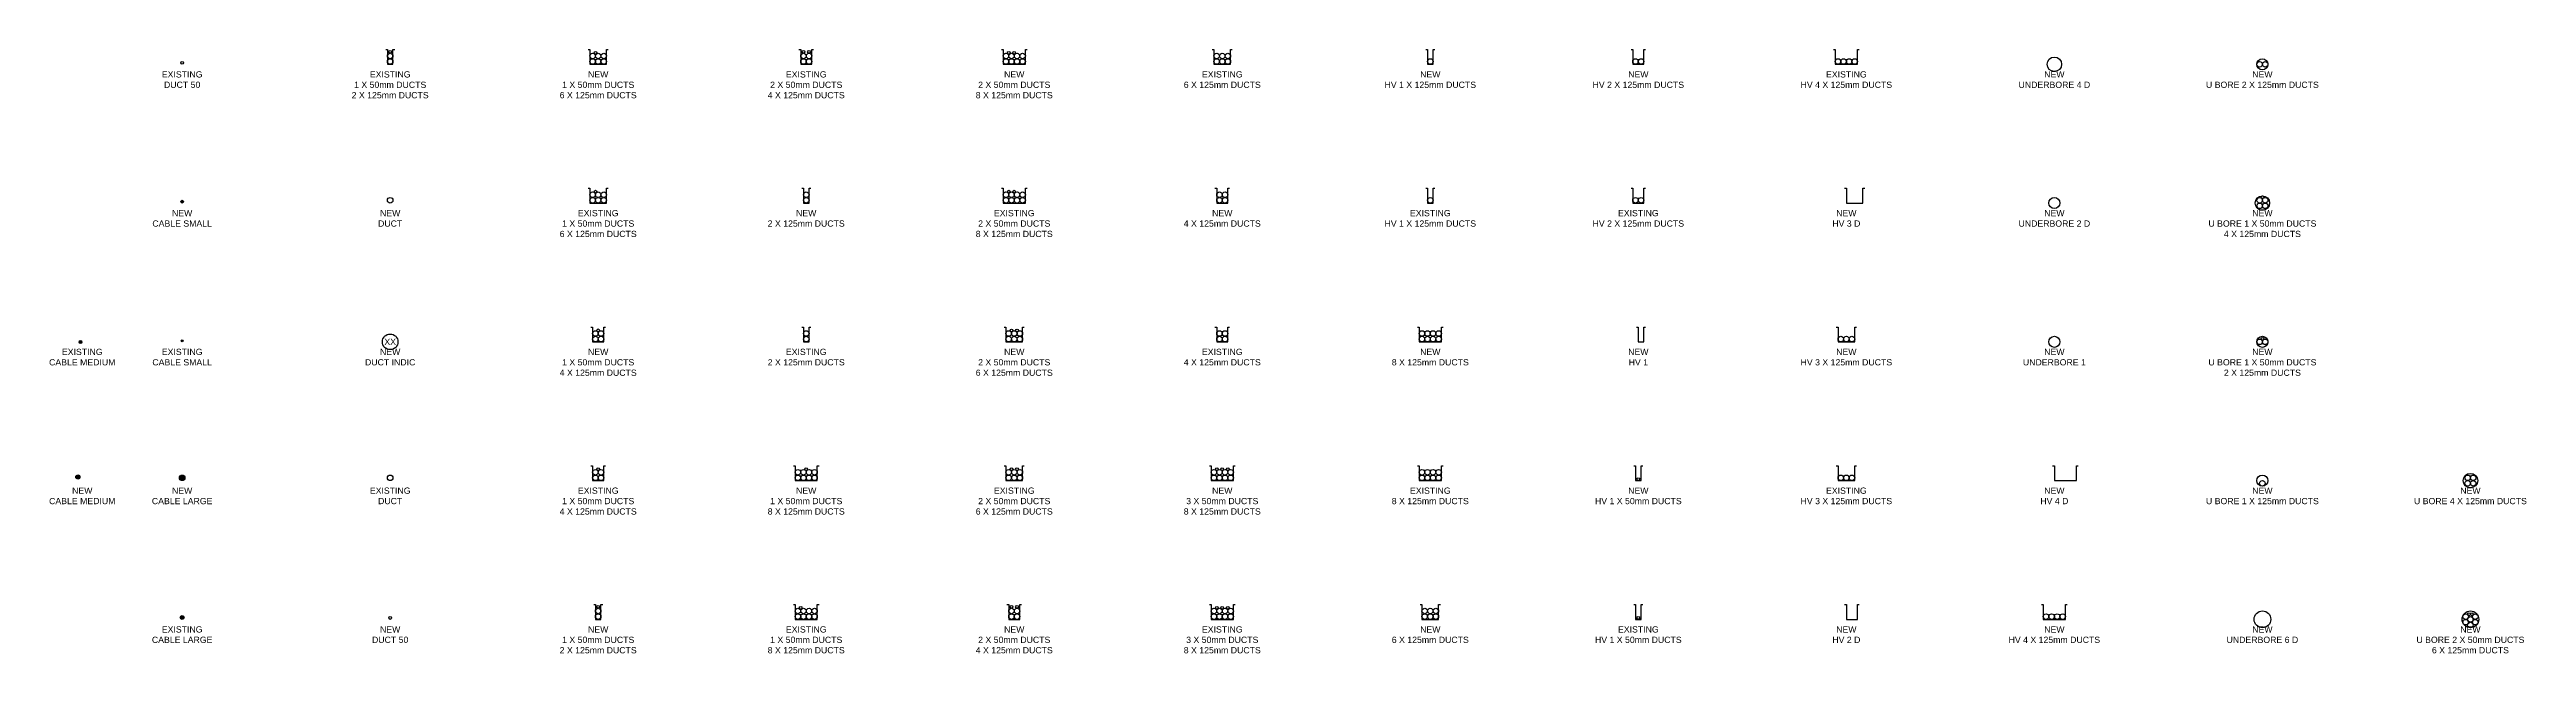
# Model space of a CAD drawing. Header units: metres. Extents: x -38 to 676, y -10 to 164.
import ezdxf
from ezdxf.enums import TextEntityAlignment as Align

# ---------------------------------------------------------------- set-up
doc = ezdxf.new("R2010")
doc.units = ezdxf.units.M
doc.layers.get('0').update_dxf_attribs({"color": 6})
doc.layers.add('Duct_SP_EXT', color=7, linetype='Continuous')
doc.layers.add('Duct_SP_NEW', color=2, linetype='Continuous')
doc.styles.get("Standard").update_dxf_attribs({"font": 'arial.ttf'})

# ---------------------------------------------------------------- blocks, each defined once
blk = doc.blocks.new('CABLE_LARGE_EXT')
h = blk.add_hatch(color=256)
edge = h.paths.add_edge_path()
edge.add_arc((0, 0.55), 0.55, 0, 360)
blk.add_circle((0, 0.55), 0.55)
at = {"flags": 1}
blk.add_attdef('Z', (0, 0), '', height=0.2, dxfattribs=at)
at = {"flags": 9}
for tag, p in [('COND_CODE', (0, 0)), ('STATE', (0, -0.4)), ('XSECT_SIZE', (0, -0.6)), ('FB_REFERENCE', (0, -0.2)), ('NOTES', (0, -0.8))]:
    blk.add_attdef(tag, text='', height=0.2, dxfattribs=at).set_placement(p, align=Align.MIDDLE_LEFT)
blk = doc.blocks.new('CABLE_LARGE_NEW')
h = blk.add_hatch(color=256)
edge = h.paths.add_edge_path()
edge.add_arc((0, 0.8), 0.8, 0, 360)
blk.add_circle((0, 0.8), 0.8)
for tag, flags, p in [('COND_CODE', 9, (1.5, 0)), ('STATE', 9, (1.5, -0.4)), ('XSECT_SIZE', 9, (1.5, -0.6)), ('OWNED_BY', 9, (1.5, -1)), ('OPERATED_BY', 9, (1.5, -1.2)), ('Z', 1, (1.5, -1.6)), ('FB_REFERENCE', 9, (1.5, -0.2)), ('NOTES', 9, (1.5, -0.8)), ('MAINTAINED_BY', 9, (1.5, -1.4))]:
    blk.add_attdef(tag, text='', height=0.2, dxfattribs=dict(flags=flags)).set_placement(p, align=Align.MIDDLE_LEFT)
blk = doc.blocks.new('CABLE_SMALL_EXT')
h = blk.add_hatch(color=256)
edge = h.paths.add_edge_path()
edge.add_arc((0, 0.28), 0.275, 0, 360)
blk.add_circle((0, 0.28), 0.275)
at = {"flags": 1}
blk.add_attdef('Z', (0, 0), '', height=0.2, dxfattribs=at)
at = {"flags": 9}
for tag, p in [('COND_CODE', (0, 0)), ('STATE', (0, -0.4)), ('XSECT_SIZE', (0, -0.6)), ('FB_REFERENCE', (0, -0.2)), ('NOTES', (0, -0.8))]:
    blk.add_attdef(tag, text='', height=0.2, dxfattribs=at).set_placement(p, align=Align.MIDDLE_LEFT)
blk = doc.blocks.new('CABLE_SMALL_NEW')
h = blk.add_hatch(color=256)
edge = h.paths.add_edge_path()
edge.add_arc((0, 0.4), 0.4, 0, 360)
blk.add_circle((0, 0.4), 0.4)
for tag, flags, p in [('COND_CODE', 9, (1.5, 0)), ('STATE', 9, (1.5, -0.4)), ('XSECT_SIZE', 9, (1.5, -0.6)), ('OWNED_BY', 9, (1.5, -1)), ('OPERATED_BY', 9, (1.5, -1.2)), ('Z', 1, (1.5, -1.6)), ('FB_REFERENCE', 9, (1.5, -0.2)), ('NOTES', 9, (1.5, -0.8)), ('MAINTAINED_BY', 9, (1.5, -1.4))]:
    blk.add_attdef(tag, text='', height=0.2, dxfattribs=dict(flags=flags)).set_placement(p, align=Align.MIDDLE_LEFT)
blk = doc.blocks.new('DUCT_50_EXT')
blk.add_circle((0, 0.4), 0.4)
at = {"flags": 1}
blk.add_attdef('Z', (0, 0), '', height=0.2, dxfattribs=at)
at = {"flags": 9}
for tag, p in [('DUCT_CODE', (0, 0)), ('XSECT_TYPE', (0, -0.2)), ('STATE', (0, -0.6)), ('FB_REFERENCE', (0, -0.4)), ('NOTES', (0, -0.8))]:
    blk.add_attdef(tag, text='', height=0.2, dxfattribs=at).set_placement(p, align=Align.MIDDLE_LEFT)
blk = doc.blocks.new('DUCT_50_NEW')
blk.add_circle((0, 0.4), 0.4)
at = {"flags": 1}
blk.add_attdef('Z', (0, 0), '', height=0.2, dxfattribs=at)
at = {"flags": 9}
for tag, p in [('DUCT_CODE', (0, 0)), ('XSECT_TYPE', (0, -0.2)), ('STATE', (0, -0.6)), ('OWNED_BY', (0, -1.01)), ('OPERATED_BY', (0, -1.21)), ('FB_REFERENCE', (0, -0.4)), ('NOTES', (0, -0.8)), ('MAINTAINED_BY', (0, -1.42))]:
    blk.add_attdef(tag, text='', height=0.2, dxfattribs=at).set_placement(p, align=Align.MIDDLE_LEFT)
blk = doc.blocks.new('DUCT_EXT')
blk.add_circle((0, 0.8), 0.8)
at = {"flags": 1}
blk.add_attdef('Z', (0, 0), '', height=0.2, dxfattribs=at)
at = {"flags": 9}
for tag, p in [('DUCT_CODE', (0, 0)), ('XSECT_TYPE', (0, -0.2)), ('STATE', (0, -0.6)), ('FB_REFERENCE', (0, -0.4)), ('NOTES', (0, -0.8))]:
    blk.add_attdef(tag, text='', height=0.2, dxfattribs=at).set_placement(p, align=Align.MIDDLE_LEFT)
blk = doc.blocks.new('DUCT_INDICATOR')
blk.add_circle((0, 0), 2.25)
blk.add_attdef('CODE', text='', height=1.8).set_placement((0, 0), align=Align.MIDDLE_CENTER)
at = {"flags": 1}
blk.add_attdef('Z', (0, 0), '', height=0.2, dxfattribs=at)
blk = doc.blocks.new('DUCT_NEW')
blk.add_circle((0, 0.8), 0.8)
at = {"flags": 1}
blk.add_attdef('Z', (0, 0), '', height=0.2, dxfattribs=at)
at = {"flags": 9}
for tag, p in [('DUCT_CODE', (0, 0)), ('XSECT_TYPE', (0, -0.2)), ('STATE', (0, -0.6)), ('OWNED_BY', (0, -1.02)), ('OPERATED_BY', (0, -1.23)), ('FB_REFERENCE', (0, -0.4)), ('NOTES', (0, -0.8)), ('MAINTAINED_BY', (0, -1.42))]:
    blk.add_attdef(tag, text='', height=0.2, dxfattribs=at).set_placement(p, align=Align.MIDDLE_LEFT)
blk = doc.blocks.new('TRENCH_HV_1_DUCT')
blk.add_lwpolyline([(-0.5, 4.25), (0, 4.25), (0, 0), (1.6, 0), (1.6, 4.25), (2.1, 4.25)])
blk = doc.blocks.new('TRENCH_1X50_&_2X125_EXT')
for name, p in [('TRENCH_HV_1_DUCT', (-0.8, 0)), ('DUCT_EXT', (0, 1.6)), ('DUCT_EXT', (0, 0)), ('DUCT_50_EXT', (0, 3.2))]:
    blk.add_blockref(name, p)
blk = doc.blocks.new('TRENCH_1X50_&_2X125_NEW')
for name, p in [('TRENCH_HV_1_DUCT', (-0.8, 0)), ('DUCT_NEW', (0, 1.6)), ('DUCT_NEW', (0, 0)), ('DUCT_50_NEW', (0, 3.2))]:
    blk.add_blockref(name, p)
blk = doc.blocks.new('TRENCH_HV_2_DUCTS')
blk.add_lwpolyline([(-0.5, 4.25), (0, 4.25), (0, 0), (3.2, 0), (3.2, 4.25), (3.7, 4.25)])
blk = doc.blocks.new('TRENCH_1X50_&_4X125_EXT')
for name, p in [('TRENCH_HV_2_DUCTS', (-1.6, 0)), ('DUCT_EXT', (-0.8, 1.6)), ('DUCT_EXT', (-0.8, 0)), ('DUCT_50_EXT', (0, 2.89)), ('DUCT_EXT', (0.8, 1.6)), ('DUCT_EXT', (0.8, 0))]:
    blk.add_blockref(name, p)
blk = doc.blocks.new('TRENCH_1X50_&_4X125_NEW')
for name, p in [('TRENCH_HV_2_DUCTS', (-1.6, 0)), ('DUCT_NEW', (-0.8, 1.6)), ('DUCT_NEW', (-0.8, 0)), ('DUCT_50_NEW', (0, 2.9)), ('DUCT_NEW', (0.8, 1.6)), ('DUCT_NEW', (0.8, 0))]:
    blk.add_blockref(name, p)
blk = doc.blocks.new('TRENCH_HV_3_DUCTS')
blk.add_lwpolyline([(-0.5, 4.25), (0, 4.25), (0, 0), (4.8, 0), (4.8, 4.25), (5.3, 4.25)])
blk = doc.blocks.new('TRENCH_1X50_&_6X125_EXT')
for name, p in [('TRENCH_HV_3_DUCTS', (-2.4, 0)), ('DUCT_EXT', (-1.6, 1.6)), ('DUCT_EXT', (-1.6, 0)), ('DUCT_50_EXT', (-0.8, 2.89)), ('DUCT_EXT', (0, 1.6)), ('DUCT_EXT', (0, 0)), ('DUCT_EXT', (1.6, 1.6)), ('DUCT_EXT', (1.6, 0))]:
    blk.add_blockref(name, p)
blk = doc.blocks.new('TRENCH_1X50_&_6X125_NEW')
for name, p in [('TRENCH_HV_3_DUCTS', (-2.4, 0)), ('DUCT_NEW', (-1.6, 1.6)), ('DUCT_NEW', (-1.6, 0)), ('DUCT_50_NEW', (-0.8, 2.89)), ('DUCT_NEW', (0, 1.6)), ('DUCT_NEW', (0, 0)), ('DUCT_NEW', (1.6, 1.6)), ('DUCT_NEW', (1.6, 0))]:
    blk.add_blockref(name, p)
blk = doc.blocks.new('TRENCH_HV_4_DUCTS')
blk.add_lwpolyline([(-0.5, 4.25), (0, 4.25), (0, 0), (6.4, 0), (6.4, 4.25), (6.9, 4.25)])
blk = doc.blocks.new('TRENCH_1X50_&_8X125_EXT')
for name, p in [('TRENCH_HV_4_DUCTS', (-3.2, 0)), ('DUCT_EXT', (-2.4, 1.6)), ('DUCT_EXT', (-2.4, 0)), ('DUCT_50_EXT', (-1.6, 2.89)), ('DUCT_EXT', (-0.8, 1.6)), ('DUCT_EXT', (-0.8, 0)), ('DUCT_EXT', (0.8, 1.6)), ('DUCT_EXT', (0.8, 0)), ('DUCT_EXT', (2.4, 1.6)), ('DUCT_EXT', (2.4, 0))]:
    blk.add_blockref(name, p)
blk = doc.blocks.new('TRENCH_1X50_&_8X125_NEW')
for name, p in [('TRENCH_HV_4_DUCTS', (-3.2, 0)), ('DUCT_NEW', (-2.4, 1.6)), ('DUCT_NEW', (-2.4, 0)), ('DUCT_NEW', (-0.8, 1.6)), ('DUCT_NEW', (-0.8, 0)), ('DUCT_50_NEW', (0, 2.9)), ('DUCT_NEW', (0.8, 1.6)), ('DUCT_NEW', (0.8, 0)), ('DUCT_NEW', (2.4, 1.6)), ('DUCT_NEW', (2.4, 0))]:
    blk.add_blockref(name, p)
blk = doc.blocks.new('TRENCH_2X125_EXT')
for name, p in [('TRENCH_HV_1_DUCT', (-0.8, 0)), ('DUCT_EXT', (0, 1.6)), ('DUCT_EXT', (0, 0))]:
    blk.add_blockref(name, p)
blk = doc.blocks.new('TRENCH_2X125_NEW')
for name, p in [('TRENCH_HV_1_DUCT', (-0.8, 0)), ('DUCT_NEW', (0, 1.6)), ('DUCT_NEW', (0, 0))]:
    blk.add_blockref(name, p)
blk = doc.blocks.new('TRENCH_2X50_&_4X125_EXT')
for name, p in [('TRENCH_HV_2_DUCTS', (-1.6, 0)), ('DUCT_EXT', (-0.8, 1.6)), ('DUCT_EXT', (-0.8, 0)), ('DUCT_50_EXT', (-0.8, 3.2)), ('DUCT_EXT', (0.8, 1.6)), ('DUCT_EXT', (0.8, 0)), ('DUCT_50_EXT', (0.8, 3.2))]:
    blk.add_blockref(name, p)
blk = doc.blocks.new('TRENCH_2X50_&_4X125_NEW')
for name, p in [('TRENCH_HV_2_DUCTS', (-1.6, 0)), ('DUCT_NEW', (-0.8, 1.6)), ('DUCT_NEW', (-0.8, 0)), ('DUCT_50_NEW', (-0.8, 3.2)), ('DUCT_NEW', (0.8, 1.6)), ('DUCT_NEW', (0.8, 0)), ('DUCT_50_NEW', (0.8, 3.2))]:
    blk.add_blockref(name, p)
blk = doc.blocks.new('TRENCH_2X50_&_6X125_EXT')
for name, p in [('TRENCH_HV_3_DUCTS', (-2.4, 0)), ('DUCT_EXT', (-1.6, 1.6)), ('DUCT_EXT', (-1.6, 0)), ('DUCT_50_EXT', (-0.8, 2.89)), ('DUCT_EXT', (0, 1.6)), ('DUCT_EXT', (0, 0)), ('DUCT_50_EXT', (0.8, 2.89)), ('DUCT_EXT', (1.6, 1.6)), ('DUCT_EXT', (1.6, 0))]:
    blk.add_blockref(name, p)
blk = doc.blocks.new('TRENCH_2X50_&_6X125_NEW')
for name, p in [('TRENCH_HV_3_DUCTS', (-2.4, 0)), ('DUCT_NEW', (-1.6, 1.6)), ('DUCT_NEW', (-1.6, 0)), ('DUCT_50_NEW', (-0.8, 2.89)), ('DUCT_NEW', (0, 1.6)), ('DUCT_NEW', (0, 0)), ('DUCT_50_NEW', (0.8, 2.89)), ('DUCT_NEW', (1.6, 1.6)), ('DUCT_NEW', (1.6, 0))]:
    blk.add_blockref(name, p)
blk = doc.blocks.new('TRENCH_2X50_&_8X125_EXT')
for name, p in [('TRENCH_HV_4_DUCTS', (-3.2, 0)), ('DUCT_EXT', (-2.4, 1.6)), ('DUCT_EXT', (-2.4, 0)), ('DUCT_50_EXT', (-1.6, 2.89)), ('DUCT_EXT', (-0.8, 1.6)), ('DUCT_EXT', (-0.8, 0)), ('DUCT_50_EXT', (0, 2.89)), ('DUCT_EXT', (0.8, 1.6)), ('DUCT_EXT', (0.8, 0)), ('DUCT_EXT', (2.4, 1.6)), ('DUCT_EXT', (2.4, 0))]:
    blk.add_blockref(name, p)
blk = doc.blocks.new('TRENCH_2X50_&_8X125_NEW')
for name, p in [('TRENCH_HV_4_DUCTS', (-3.2, 0)), ('DUCT_NEW', (-2.4, 1.6)), ('DUCT_NEW', (-2.4, 0)), ('DUCT_50_NEW', (-1.6, 2.89)), ('DUCT_NEW', (-0.8, 1.6)), ('DUCT_NEW', (-0.8, 0)), ('DUCT_50_NEW', (0, 2.9)), ('DUCT_NEW', (0.8, 1.6)), ('DUCT_NEW', (0.8, 0)), ('DUCT_NEW', (2.4, 1.6)), ('DUCT_NEW', (2.4, 0))]:
    blk.add_blockref(name, p)
blk = doc.blocks.new('TRENCH_3X50_&_8X125_EXT')
for name, p in [('TRENCH_HV_4_DUCTS', (-3.2, 0)), ('DUCT_EXT', (-2.4, 1.6)), ('DUCT_EXT', (-2.4, 0)), ('DUCT_50_EXT', (-1.6, 2.89)), ('DUCT_EXT', (-0.8, 1.6)), ('DUCT_EXT', (-0.8, 0)), ('DUCT_50_EXT', (0, 2.89)), ('DUCT_EXT', (0.8, 1.6)), ('DUCT_EXT', (0.8, 0)), ('DUCT_50_EXT', (1.6, 2.89)), ('DUCT_EXT', (2.4, 1.6)), ('DUCT_EXT', (2.4, 0))]:
    blk.add_blockref(name, p)
blk = doc.blocks.new('TRENCH_3X50_&_8X125_NEW')
for name, p in [('TRENCH_HV_4_DUCTS', (-3.2, 0)), ('DUCT_NEW', (-2.4, 1.6)), ('DUCT_NEW', (-2.4, 0)), ('DUCT_50_NEW', (-1.6, 2.89)), ('DUCT_NEW', (-0.8, 1.6)), ('DUCT_NEW', (-0.8, 0)), ('DUCT_50_NEW', (0, 2.89)), ('DUCT_NEW', (0.8, 1.6)), ('DUCT_NEW', (0.8, 0)), ('DUCT_50_NEW', (1.6, 2.89)), ('DUCT_NEW', (2.4, 1.6)), ('DUCT_NEW', (2.4, 0))]:
    blk.add_blockref(name, p)
blk = doc.blocks.new('TRENCH_4X125_EXT')
for name, p in [('TRENCH_HV_2_DUCTS', (-1.6, 0)), ('DUCT_EXT', (-0.8, 1.6)), ('DUCT_EXT', (-0.8, 0)), ('DUCT_EXT', (0.8, 1.6)), ('DUCT_EXT', (0.8, 0))]:
    blk.add_blockref(name, p)
blk = doc.blocks.new('TRENCH_4X125_NEW')
for name, p in [('TRENCH_HV_2_DUCTS', (-1.6, 0)), ('DUCT_NEW', (-0.8, 1.6)), ('DUCT_NEW', (-0.8, 0)), ('DUCT_NEW', (0.8, 1.6)), ('DUCT_NEW', (0.8, 0))]:
    blk.add_blockref(name, p)
blk = doc.blocks.new('TRENCH_6X125_EXT')
for name, p in [('TRENCH_HV_3_DUCTS', (-2.4, 0)), ('DUCT_EXT', (-1.6, 1.6)), ('DUCT_EXT', (-1.6, 0)), ('DUCT_EXT', (0, 1.6)), ('DUCT_EXT', (0, 0)), ('DUCT_EXT', (1.6, 1.6)), ('DUCT_EXT', (1.6, 0))]:
    blk.add_blockref(name, p)
blk = doc.blocks.new('TRENCH_6X125_NEW')
for name, p in [('TRENCH_HV_3_DUCTS', (-2.4, 0)), ('DUCT_NEW', (-1.6, 1.6)), ('DUCT_NEW', (-1.6, 0)), ('DUCT_NEW', (0, 1.6)), ('DUCT_NEW', (0, 0)), ('DUCT_NEW', (1.6, 1.6)), ('DUCT_NEW', (1.6, 0))]:
    blk.add_blockref(name, p)
blk = doc.blocks.new('TRENCH_8X125_EXT')
for name, p in [('TRENCH_HV_4_DUCTS', (-3.2, 0)), ('DUCT_EXT', (-2.4, 1.6)), ('DUCT_EXT', (-2.4, 0)), ('DUCT_EXT', (-0.8, 1.6)), ('DUCT_EXT', (-0.8, 0)), ('DUCT_EXT', (0.8, 1.6)), ('DUCT_EXT', (0.8, 0)), ('DUCT_EXT', (2.4, 1.6)), ('DUCT_EXT', (2.4, 0))]:
    blk.add_blockref(name, p)
blk = doc.blocks.new('TRENCH_8X125_NEW')
for name, p in [('TRENCH_HV_4_DUCTS', (-3.2, 0)), ('DUCT_NEW', (-2.4, 1.6)), ('DUCT_NEW', (-2.4, 0)), ('DUCT_NEW', (-0.8, 1.6)), ('DUCT_NEW', (-0.8, 0)), ('DUCT_NEW', (0.8, 1.6)), ('DUCT_NEW', (0.8, 0)), ('DUCT_NEW', (2.4, 1.6)), ('DUCT_NEW', (2.4, 0))]:
    blk.add_blockref(name, p)
blk = doc.blocks.new('TRENCH_HV_1X125_EXT')
for name, p in [('TRENCH_HV_1_DUCT', (-0.8, 0)), ('DUCT_EXT', (0, 0))]:
    blk.add_blockref(name, p)
blk = doc.blocks.new('TRENCH_HV_1X125_NEW')
for name, p in [('TRENCH_HV_1_DUCT', (-0.8, 0)), ('DUCT_NEW', (0, 0))]:
    blk.add_blockref(name, p)
blk = doc.blocks.new('TRENCH_HV_1X50_EXT')
for name, p in [('TRENCH_HV_1_DUCT', (-0.8, 0)), ('DUCT_50_EXT', (0, 0))]:
    blk.add_blockref(name, p)
blk = doc.blocks.new('TRENCH_HV_1X50_NEW')
for name, p in [('TRENCH_HV_1_DUCT', (-0.8, 0)), ('DUCT_50_NEW', (0, 0))]:
    blk.add_blockref(name, p)
blk = doc.blocks.new('TRENCH_HV_2X125_EXT')
for name, p in [('TRENCH_HV_2_DUCTS', (-1.6, 0)), ('DUCT_EXT', (-0.8, 0)), ('DUCT_EXT', (0.8, 0))]:
    blk.add_blockref(name, p)
blk = doc.blocks.new('TRENCH_HV_2X125_NEW')
for name, p in [('TRENCH_HV_2_DUCTS', (-1.6, 0)), ('DUCT_NEW', (-0.8, 0)), ('DUCT_NEW', (0.8, 0))]:
    blk.add_blockref(name, p)
blk = doc.blocks.new('TRENCH_HV_3X125_EXT')
for name, p in [('TRENCH_HV_3_DUCTS', (-2.4, 0)), ('DUCT_EXT', (-1.6, 0)), ('DUCT_EXT', (0, 0)), ('DUCT_EXT', (1.6, 0))]:
    blk.add_blockref(name, p)
blk = doc.blocks.new('TRENCH_HV_3X125_NEW')
for name, p in [('TRENCH_HV_3_DUCTS', (-2.4, 0)), ('DUCT_NEW', (-1.6, 0)), ('DUCT_NEW', (0, 0)), ('DUCT_NEW', (1.6, 0))]:
    blk.add_blockref(name, p)
blk = doc.blocks.new('TRENCH_HV_4X125_EXT')
for name, p in [('TRENCH_HV_4_DUCTS', (-3.2, 0)), ('DUCT_EXT', (-2.4, 0)), ('DUCT_EXT', (-0.8, 0)), ('DUCT_EXT', (0.8, 0)), ('DUCT_EXT', (2.4, 0))]:
    blk.add_blockref(name, p)
blk = doc.blocks.new('TRENCH_HV_4X125_NEW')
for name, p in [('TRENCH_HV_4_DUCTS', (-3.2, 0)), ('DUCT_NEW', (-2.4, 0)), ('DUCT_NEW', (-0.8, 0)), ('DUCT_NEW', (0.8, 0)), ('DUCT_NEW', (2.4, 0))]:
    blk.add_blockref(name, p)
blk = doc.blocks.new('UNDERBORE_1_DUCT')
blk.add_circle((0, 0), 1.6)
blk = doc.blocks.new('UNDERBORE_2_DUCTS')
blk.add_circle((0, 0), 1.6)
blk = doc.blocks.new('UNDERBORE_4_DUCTS')
blk.add_circle((0, 0), 2.09)
blk = doc.blocks.new('UNDERBORE_6_DUCTS')
blk.add_circle((0, 0), 2.42)
blk = doc.blocks.new('U_BORE_1X125_NEW')
for name, p in [('UNDERBORE_1_DUCT', (0, 0)), ('DUCT_NEW', (0, -1.6))]:
    blk.add_blockref(name, p)
blk = doc.blocks.new('U_BORE_1X50_&_2X125_NEW')
for name, p in [('UNDERBORE_2_DUCTS', (0, 0)), ('DUCT_NEW', (-0.8, -0.8)), ('DUCT_50_NEW', (0, 0.49)), ('DUCT_NEW', (0.8, -0.8))]:
    blk.add_blockref(name, p)
blk = doc.blocks.new('U_BORE_1X50_&_4X125_NEW')
for name, p in [('UNDERBORE_4_DUCTS', (0, 0)), ('DUCT_NEW', (-0.8, 0)), ('DUCT_50_NEW', (0, 1.29)), ('DUCT_NEW', (0.8, 0)), ('DUCT_NEW', (-0.8, -1.6)), ('DUCT_NEW', (0.8, -1.6))]:
    blk.add_blockref(name, p)
blk = doc.blocks.new('U_BORE_2X125_NEW')
for name, p in [('UNDERBORE_2_DUCTS', (0, 0)), ('DUCT_NEW', (-0.8, -0.8)), ('DUCT_NEW', (0.8, -0.8))]:
    blk.add_blockref(name, p)
blk = doc.blocks.new('U_BORE_2X50_&_6X125_NEW')
for name, p in [('UNDERBORE_6_DUCTS', (0, 0)), ('DUCT_NEW', (-1.39, -0.02)), ('DUCT_50_NEW', (-0.4, 1.06)), ('DUCT_NEW', (0, -0.82)), ('DUCT_50_NEW', (0.4, 1.06)), ('DUCT_NEW', (1.39, -0.02)), ('DUCT_NEW', (-1.39, -1.62)), ('DUCT_NEW', (0, -2.42)), ('DUCT_NEW', (1.39, -1.62))]:
    blk.add_blockref(name, p)
blk = doc.blocks.new('U_BORE_4X125_NEW')
for name, p in [('UNDERBORE_4_DUCTS', (0, 0)), ('DUCT_NEW', (-0.8, 0)), ('DUCT_NEW', (-0.8, -1.6)), ('DUCT_NEW', (0.8, 0)), ('DUCT_NEW', (0.8, -1.6))]:
    blk.add_blockref(name, p)
blk = doc.blocks.new('CABLE_MED_NEW')
h = blk.add_hatch(color=256)
edge = h.paths.add_edge_path()
edge.add_arc((0, 0.6), 0.6, 0, 360)
blk.add_circle((0, 0.6), 0.6)
for tag, flags, p in [('COND_CODE', 9, (1.5, 0)), ('STATE', 9, (1.5, -0.4)), ('XSECT_SIZE', 9, (1.5, -0.6)), ('OWNED_BY', 9, (1.5, -1)), ('OPERATED_BY', 9, (1.5, -1.2)), ('Z', 1, (1.5, -1.6)), ('FB_REFERENCE', 9, (1.5, -0.2)), ('NOTES', 9, (1.5, -0.8)), ('MAINTAINED_BY', 9, (1.5, -1.4))]:
    blk.add_attdef(tag, text='', height=0.2, dxfattribs=dict(flags=flags)).set_placement(p, align=Align.MIDDLE_LEFT)
blk = doc.blocks.new('CABLE_MED_EXT')
h = blk.add_hatch(color=256)
edge = h.paths.add_edge_path()
edge.add_arc((0, 0.41), 0.412, 0, 360)
blk.add_circle((0, 0.41), 0.412)
at = {"flags": 1}
blk.add_attdef('Z', (0, 0), '', height=0.2, dxfattribs=at)
at = {"flags": 9}
for tag, p in [('COND_CODE', (0, 0)), ('STATE', (0, -0.4)), ('XSECT_SIZE', (0, -0.6)), ('FB_REFERENCE', (0, -0.2)), ('NOTES', (0, -0.8))]:
    blk.add_attdef(tag, text='', height=0.2, dxfattribs=at).set_placement(p, align=Align.MIDDLE_LEFT)

msp = doc.modelspace()

# ---------------------------------------------------------------- block references
at = {"layer": 'Duct_SP_EXT'}
for name, p in [('DUCT_50_EXT', (0, 160)), ('TRENCH_1X50_&_2X125_EXT', (60, 160)), ('TRENCH_2X50_&_4X125_EXT', (180, 160)), ('TRENCH_6X125_EXT', (300, 160)), ('TRENCH_HV_4X125_EXT', (480, 160)), ('TRENCH_1X50_&_6X125_EXT', (120, 120)), ('TRENCH_2X50_&_8X125_EXT', (240, 120)), ('TRENCH_HV_1X125_EXT', (360, 120)), ('TRENCH_HV_2X125_EXT', (420, 120)), ('CABLE_MED_EXT', (-29.33, 79.54)), ('CABLE_SMALL_EXT', (0, 80)), ('TRENCH_2X125_EXT', (180, 80)), ('TRENCH_4X125_EXT', (300, 80)), ('TRENCH_1X50_&_4X125_EXT', (120, 40)), ('TRENCH_2X50_&_6X125_EXT', (240, 40)), ('TRENCH_8X125_EXT', (360, 40)), ('TRENCH_HV_3X125_EXT', (480, 40)), ('DUCT_EXT', (60, 40)), ('CABLE_LARGE_EXT', (0, 0)), ('TRENCH_1X50_&_8X125_EXT', (180, 0)), ('TRENCH_3X50_&_8X125_EXT', (300, 0)), ('TRENCH_HV_1X50_EXT', (420, 0))]:
    msp.add_blockref(name, p, dxfattribs=at)
at = {"layer": 'Duct_SP_NEW'}
for name, p in [('TRENCH_1X50_&_6X125_NEW', (120, 160)), ('TRENCH_2X50_&_8X125_NEW', (240, 160)), ('TRENCH_HV_1X125_NEW', (360, 160)), ('TRENCH_HV_2X125_NEW', (420, 160)), ('UNDERBORE_4_DUCTS', (540, 160)), ('U_BORE_2X125_NEW', (600, 160)), ('DUCT_NEW', (60, 120)), ('TRENCH_2X125_NEW', (180, 120)), ('TRENCH_4X125_NEW', (300, 120)), ('TRENCH_HV_3_DUCTS', (480, 120)), ('UNDERBORE_2_DUCTS', (540, 120)), ('U_BORE_1X50_&_4X125_NEW', (600, 120)), ('CABLE_SMALL_NEW', (0, 120)), ('TRENCH_1X50_&_4X125_NEW', (120, 80)), ('TRENCH_2X50_&_6X125_NEW', (240, 80)), ('TRENCH_8X125_NEW', (360, 80)), ('TRENCH_HV_1_DUCT', (420, 80)), ('TRENCH_HV_3X125_NEW', (480, 80)), ('UNDERBORE_1_DUCT', (540, 80)), ('U_BORE_1X50_&_2X125_NEW', (600, 80)), ('TRENCH_1X50_&_8X125_NEW', (180, 40)), ('TRENCH_3X50_&_8X125_NEW', (300, 40)), ('TRENCH_HV_1X50_NEW', (420, 40)), ('TRENCH_HV_4_DUCTS', (540, 40)), ('CABLE_MED_NEW', (-30.08, 40.42)), ('CABLE_LARGE_NEW', (0, 40)), ('U_BORE_1X125_NEW', (600, 40)), ('U_BORE_4X125_NEW', (660, 40)), ('DUCT_50_NEW', (60, 0)), ('TRENCH_1X50_&_2X125_NEW', (120, 0)), ('TRENCH_2X50_&_4X125_NEW', (240, 0)), ('TRENCH_6X125_NEW', (360, 0)), ('TRENCH_HV_2_DUCTS', (480, 0)), ('TRENCH_HV_4X125_NEW', (540, 0)), ('UNDERBORE_6_DUCTS', (600, 0)), ('U_BORE_2X50_&_6X125_NEW', (660, 0))]:
    msp.add_blockref(name, p, dxfattribs=at)
msp.add_blockref('DUCT_INDICATOR', (60, 80), dxfattribs=at).add_auto_attribs({'CODE': 'XX'})

# ---------------------------------------------------------------- texts
at = {"char_height": 1.8, "width": 40, "attachment_point": 2}
for s, insert in [('EXISTING\\PDUCT 50', (0, 158)), ('EXISTING\\P1 X 50mm DUCTS\\P2 X 125mm DUCTS\\P', (60, 158)), ('NEW\\P1 X 50mm DUCTS\\P6 X 125mm DUCTS\\P', (120, 158)), ('EXISTING\\P2 X 50mm DUCTS\\P4 X 125mm DUCTS\\P', (180, 158)), ('NEW\\P2 X 50mm DUCTS\\P8 X 125mm DUCTS\\P', (240, 158)), ('EXISTING\\P6 X 125mm DUCTS\\P', (300, 158)), ('NEW\\PHV 1 X 125mm DUCTS\\P', (360, 158)), ('NEW\\PHV 2 X 125mm DUCTS\\P', (420, 158)), ('EXISTING\\PHV 4 X 125mm DUCTS\\P', (480, 158)), ('NEW\\PUNDERBORE 4 D', (540, 158)), ('NEW\\PU BORE 2 X 125mm DUCTS\\P', (600, 158)), ('NEW\\PCABLE SMALL', (0, 118)), ('NEW\\PDUCT', (60, 118)), ('EXISTING\\P1 X 50mm DUCTS\\P6 X 125mm DUCTS\\P', (120, 118)), ('NEW\\P2 X 125mm DUCTS\\P', (180, 118)), ('EXISTING\\P2 X 50mm DUCTS\\P8 X 125mm DUCTS\\P', (240, 118)), ('NEW\\P4 X 125mm DUCTS\\P', (300, 118)), ('EXISTING\\PHV 1 X 125mm DUCTS\\P', (360, 118)), ('EXISTING\\PHV 2 X 125mm DUCTS\\P', (420, 118)), ('NEW\\PHV 3 D', (480, 118)), ('NEW\\PUNDERBORE 2 D', (540, 118)), ('NEW\\PU BORE 1 X 50mm DUCTS\\P4 X 125mm DUCTS\\P', (600, 118)), ('EXISTING\\PCABLE MEDIUM', (-28.81, 78)), ('EXISTING\\PCABLE SMALL', (0, 78)), ('NEW\\PDUCT INDIC', (60, 78)), ('NEW\\P1 X 50mm DUCTS\\P4 X 125mm DUCTS\\P', (120, 78)), ('EXISTING\\P2 X 125mm DUCTS\\P', (180, 78)), ('NEW\\P2 X 50mm DUCTS\\P6 X 125mm DUCTS\\P', (240, 78)), ('EXISTING\\P4 X 125mm DUCTS\\P', (300, 78)), ('NEW\\P8 X 125mm DUCTS\\P', (360, 78)), ('NEW\\PHV 1', (420, 78)), ('NEW\\PHV 3 X 125mm DUCTS\\P', (480, 78)), ('NEW\\PUNDERBORE 1', (540, 78)), ('NEW\\PU BORE 1 X 50mm DUCTS\\P2 X 125mm DUCTS\\P', (600, 78)), ('NEW\\PCABLE MEDIUM', (-28.81, 38)), ('NEW\\PCABLE LARGE', (0, 38)), ('EXISTING\\PDUCT', (60, 38)), ('EXISTING\\P1 X 50mm DUCTS\\P4 X 125mm DUCTS\\P', (120, 38)), ('NEW\\P1 X 50mm DUCTS\\P8 X 125mm DUCTS\\P', (180, 38)), ('EXISTING\\P2 X 50mm DUCTS\\P6 X 125mm DUCTS\\P', (240, 38)), ('NEW\\P3 X 50mm DUCTS\\P8 X 125mm DUCTS\\P', (300, 38)), ('EXISTING\\P8 X 125mm DUCTS\\P', (360, 38)), ('NEW\\PHV 1 X 50mm DUCTS\\P', (420, 38)), ('EXISTING\\PHV 3 X 125mm DUCTS\\P', (480, 38)), ('NEW\\PHV 4 D', (540, 38)), ('NEW\\PU BORE 1 X 125mm DUCTS\\P', (600, 38)), ('NEW\\PU BORE 4 X 125mm DUCTS\\P', (660, 38)), ('EXISTING\\PCABLE LARGE', (0, -2)), ('NEW\\PDUCT 50', (60, -2)), ('NEW\\P1 X 50mm DUCTS\\P2 X 125mm DUCTS\\P', (120, -2)), ('EXISTING\\P1 X 50mm DUCTS\\P8 X 125mm DUCTS\\P', (180, -2)), ('NEW\\P2 X 50mm DUCTS\\P4 X 125mm DUCTS\\P', (240, -2)), ('EXISTING\\P3 X 50mm DUCTS\\P8 X 125mm DUCTS\\P', (300, -2)), ('NEW\\P6 X 125mm DUCTS\\P', (360, -2)), ('EXISTING\\PHV 1 X 50mm DUCTS\\P', (420, -2)), ('NEW\\PHV 2 D', (480, -2)), ('NEW\\PHV 4 X 125mm DUCTS\\P', (540, -2)), ('NEW\\PUNDERBORE 6 D', (600, -2)), ('NEW\\PU BORE 2 X 50mm DUCTS\\P6 X 125mm DUCTS\\P', (660, -2))]:
    msp.add_mtext(s, dxfattribs=dict(at, insert=insert))

doc.saveas('drawing.dxf')
